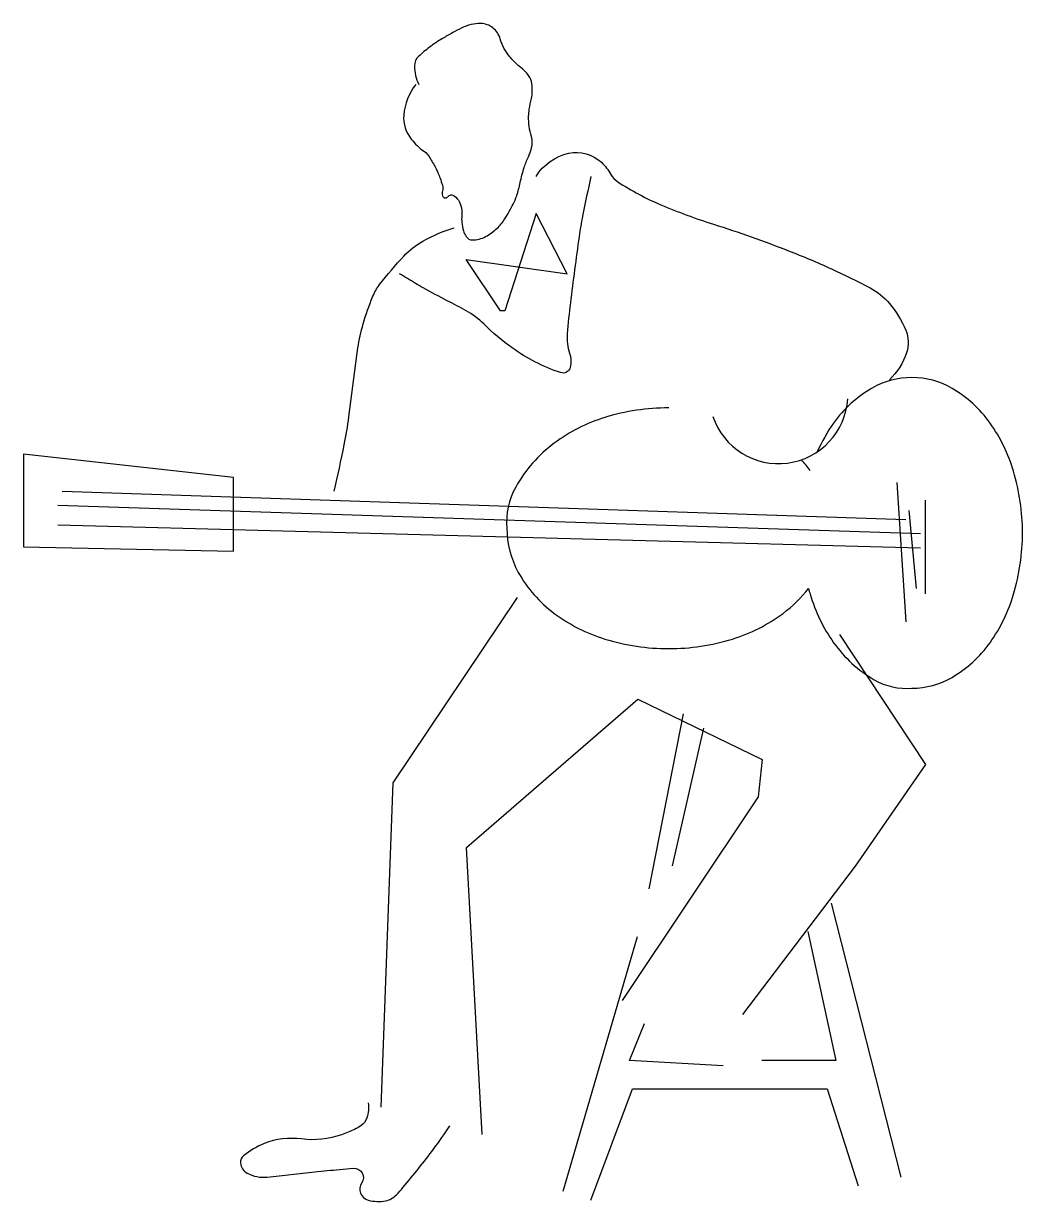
# Model space of a CAD drawing. Extents: x -0.75 to 0.65, y 0 to 1.65.
import ezdxf

# ---------------------------------------------------------------- set-up
doc = ezdxf.new("R2010")
doc.units = 0
doc.header["$LTSCALE"] = 100
doc.header["$MEASUREMENT"] = 0
doc.layers.add('P-PESSOA', color=2, linetype='CONTINUOUS')

msp = doc.modelspace()

# ---------------------------------------------------------------- linework, layer by layer
at = {"layer": 'P-PESSOA', "linetype": 'CONTINUOUS'}
for points in [[(-0.1983, 1.566, 0.147133), (-0.2151, 1.5232, 0.192733), (-0.2045, 1.4892, 0.066803), (-0.1872, 1.4728, -0.109363), (-0.1775, 1.4619, -0.007038), (-0.1698, 1.4478, -0.01769), (-0.1671, 1.442, -0.016785), (-0.1642, 1.4348, -0.012428), (-0.1608, 1.4247, -0.153154), (-0.1609, 1.4171, 0.161689), (-0.1608, 1.4098, 0.604587), (-0.1533, 1.4087, -0.427448), (-0.1442, 1.4098, -0.10162), (-0.1371, 1.4012, -0.096455), (-0.1337, 1.39, -0.048022), (-0.1337, 1.3816, 0.04527), (-0.1337, 1.3726, 0.054387), (-0.1314, 1.3609, 0.071969), (-0.1275, 1.3528, 0.249562), (-0.1187, 1.3481, 0.126377), (-0.1004, 1.3528, 0.059729), (-0.0845, 1.3642, 0.066992), (-0.0734, 1.3776, 0.021173), (-0.0615, 1.3984, 0.040777), (-0.0567, 1.4098, 0.026946), (-0.0518, 1.4284, -0.023673), (-0.0463, 1.4495, -0.03559), (-0.0404, 1.4645, 0.043868), (-0.0359, 1.4768, 0.142094), (-0.0361, 1.493, -0.079641), (-0.04, 1.5214, -0.036322), (-0.0391, 1.5312, -0.023269), (-0.0359, 1.5462), (-0.0359, 1.5462, 0.074713), (-0.0354, 1.567, 0.127267), (-0.04, 1.5784, 0.066416), (-0.052, 1.5907, -0.053514), (-0.0671, 1.6057, -0.101564), (-0.0798, 1.6299, 0.151678), (-0.09, 1.6453, 0.173526), (-0.1072, 1.6515, 0.113869), (-0.1337, 1.6453, 0.01223), (-0.1465, 1.6387, 0.010583), (-0.1608, 1.6305, 0.023737), (-0.179, 1.6182, 0.026377), (-0.1941, 1.6057, 0.209384), (-0.2001, 1.592, 0.113994), (-0.1941, 1.566)], [(-0.0296, 1.4371, -0.204614), (0.0163, 1.4696, -0.246943), (0.062, 1.4569, -0.075607), (0.0754, 1.4398, 0.119715), (0.0849, 1.4297, 0.022567), (0.1144, 1.4122, 0.02256), (0.1453, 1.3974, 0.023274), (0.2193, 1.3701, -0.01646), (0.3244, 1.333, -0.013471), (0.3846, 1.3075, -0.014574), (0.4389, 1.2809, -0.097109), (0.4659, 1.2591, -0.076228), (0.4889, 1.2214, -0.180174), (0.49, 1.19, -0.123536), (0.466, 1.152)], [(0.0474, 1.4371, 0.007075), (0.0356, 1.3815, 0.013797), (0.0308, 1.3528, 0.004591), (0.0185, 1.2598, 0.009872), (0.0141, 1.2165, 0.102818), (0.0175, 1.1891, -0.144957), (0.0183, 1.1694, -0.43662), (0.0048, 1.162, -0.074338), (-0.0629, 1.1966, -0.039299), (-0.103, 1.2303, 0.067329), (-0.1275, 1.2487, 0.008371), (-0.1541, 1.2629, -0.006588), (-0.1879, 1.2809, -0.008774), (-0.1988, 1.2872, -0.004222), (-0.2212, 1.3007)], [(-0.3128, 0.9958, 0.008977), (-0.2986, 1.0609, 0.015102), (-0.292, 1.0999), (-0.2795, 1.1966, -0.030795), (-0.2719, 1.2305, -0.026561), (-0.2587, 1.2685, -0.066623), (-0.249, 1.2854, -0.02446), (-0.2149, 1.3255, -0.077167), (-0.1884, 1.3463, -0.053912), (-0.1442, 1.3652)], [(0.3524, 0.8595, 0.0071), (0.3548, 0.8512, 0.083174), (0.3877, 0.7834, 0.106693), (0.4447, 0.7314, 0.154405), (0.4974, 0.7196, 0.1325), (0.5538, 0.7348, 0.106693), (0.607, 0.7834, 0.083174), (0.64, 0.8512, 0.071816), (0.6525, 0.9374, 0.071816), (0.64, 1.0237, 0.083174), (0.607, 1.0914, 0.106693), (0.5538, 1.14, 0.1325), (0.4974, 1.1552, 0.1325), (0.441, 1.14, 0.106693), (0.3877, 1.0914, 0.051265), (0.3647, 1.0509, 0.071816)], [(0.1564, 1.1126, 0.074872), (0.0668, 1.0992, 0.085383), (-0.0041, 1.0632, 0.106183), (-0.0581, 1.0015, 0.149047), (-0.0705, 0.9438, 0.127691), (-0.0545, 0.882, 0.106183), (-0.0041, 0.8245, 0.085383), (0.0668, 0.7885, 0.074872), (0.1564, 0.775, 0.074872), (0.2459, 0.7885, 0.085383), (0.3168, 0.8245, 0.068948), (0.3524, 0.8595, 0.127691)], [(0.355, 1.0247, 0.026969), (0.3426, 1.0398, 0.085383)], [(-0.2649, 0.1381, -0.111144), (-0.2668, 0.1172, -0.166709), (-0.2753, 0.1059, -0.042064), (-0.2841, 0.1009, -0.021268), (-0.3024, 0.0935, -0.119633), (-0.3583, 0.0875, 0.127781), (-0.4107, 0.0811, 0.077522), (-0.4396, 0.0641, 0.246439), (-0.444, 0.0538, 0.256009), (-0.4346, 0.0396, 0.145824), (-0.4065, 0.034), (-0.3399, 0.0414, -0.002853), (-0.3048, 0.0448, -0.005275), (-0.2857, 0.0464, -0.62679), (-0.274, 0.026, 0.519465), (-0.2649, 0.0017, 0.110125), (-0.2403, 0.0009, 0.160935), (-0.2254, 0.0092, 0.012021), (-0.2162, 0.0195, 0.004767), (-0.1941, 0.0464, 0.011441), (-0.1733, 0.0733, 0.009778), (-0.1504, 0.1059)]]:
    msp.add_lwpolyline(points, format="xyb", dxfattribs=at)
for points in [[(-0.1275, 1.3206), (0.0141, 1.3007), (-0.0296, 1.385), (-0.0734, 1.2487), (-0.0796, 1.2487)], [(-0.7482, 1.0477), (-0.7482, 0.9178), (-0.4539, 0.9118), (-0.4539, 1.0152)]]:
    msp.add_lwpolyline(points, close=True, dxfattribs=at)
for points in [[(0.4764, 1.0082), (0.4889, 0.8124)], [(-0.6939, 0.9958), (0.4889, 0.9562)], [(-0.7001, 0.976), (0.5097, 0.9363)], [(0.5159, 0.9834), (0.5159, 0.852)], [(0.493, 0.9686), (0.5034, 0.8595)], [(-0.7001, 0.9487), (0.5097, 0.9165)], [(-0.0561, 0.8468), (-0.2306, 0.587), (-0.2471, 0.1323)], [(0.2605, 0.2622), (0.4184, 0.4699), (0.5168, 0.6126), (0.3962, 0.7947)], [(-0.105, 0.0938), (-0.1272, 0.4964), (0.1133, 0.7041), (0.2877, 0.6195), (0.282, 0.5673), (0.091, 0.2819)], [(0.1765, 0.6835), (0.1286, 0.4381)], [(0.1619, 0.4703), (0.2057, 0.6636)], [(0.4826, 0.034), (0.3847, 0.4182)], [(0.112, 0.3711), (0.0079, 0.0141)], [(0.3514, 0.3786), (0.391, 0.1976), (0.2869, 0.1976)], [(0.2327, 0.1902), (0.2327, 0.1902), (0.1016, 0.1976), (0.1224, 0.2496)], [(0.0474, 0.0017), (0.1057, 0.1579), (0.3785, 0.1579), (0.4222, 0.0216)]]:
    msp.add_lwpolyline(points, dxfattribs=at)
msp.add_arc((0.3105, 1.1317), 0.0973, 198.7169, 356.3164, dxfattribs=at)

doc.saveas('drawing.dxf')
